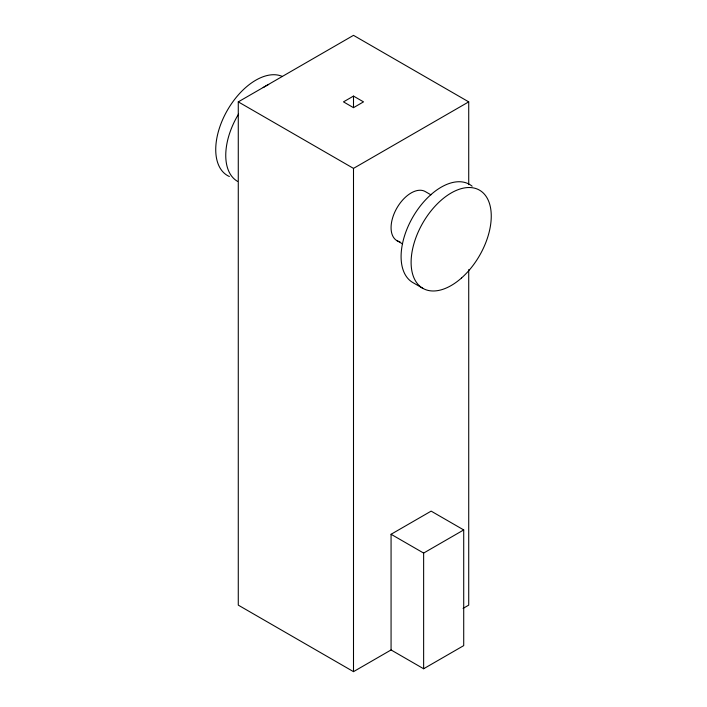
<?xml version="1.0" encoding="UTF-8"?>
<svg xmlns="http://www.w3.org/2000/svg" width="707" height="707" viewBox="0 0 707 707"><rect width="100%" height="100%" fill="white"/><g stroke="black" fill="none" stroke-linecap="round" stroke-linejoin="round"><path stroke-width="1.06" d="M391.068 649.954L391.068 534.271L431.146 511.126L463.712 529.932L463.712 645.624L423.634 668.76L391.068 649.954L353.5 671.65L238.277 605.13L238.277 101.87L353.5 35.35L468.723 101.87L468.723 184.642M353.5 96.09L343.478 101.87L353.5 107.658L363.522 101.87L353.5 96.09L353.5 107.658M238.277 101.87L353.5 168.39L468.723 101.87M391.068 534.271L423.634 553.068L463.712 529.932M463.085 608.382L468.723 605.13L468.723 269.623M430.917 194.832L425.278 191.57A28.342 16.358 -60 0 0 395.62 210.386A28.342 16.358 -60 0 0 399.985 241.785M396.936 240.654L402.575 243.915M422.848 288.341L412.826 282.553A56.675 32.725 -60 0 1 414.249 214.725A56.675 32.725 -60 0 1 472.143 186.224M423.634 553.068L423.634 668.76M353.5 168.39L353.5 671.65M237.49 181.328A56.675 32.725 -60 0 1 238.568 114.066M263.225 87.571A56.675 32.725 -60 0 1 268.678 84.433M229.377 176.503A56.675 32.725 -60 0 1 225.692 113.323A56.675 32.725 -60 0 1 282.243 76.409M461.556 277.966A56.675 32.725 -60 0 0 479.523 190.174A56.675 32.725 -60 0 0 412.473 249.624A56.675 32.725 -60 0 0 461.556 277.966"/></g></svg>
